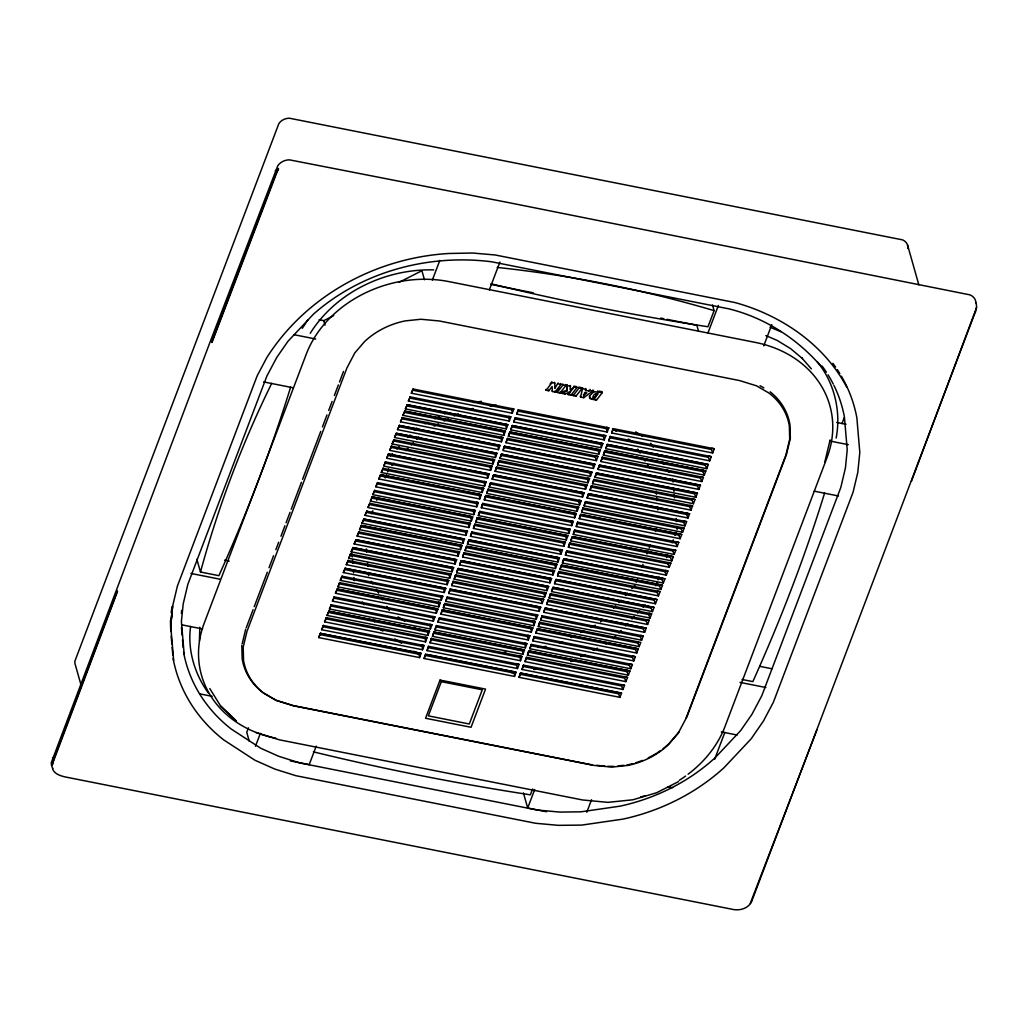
<?xml version="1.0" encoding="UTF-8"?>
<svg xmlns="http://www.w3.org/2000/svg" width="1028" height="1028" viewBox="0 0 1028 1028"><rect width="100%" height="100%" fill="white"/><g stroke="black" fill="none" stroke-linecap="round" stroke-linejoin="round"><path stroke-width="1.5" d="M566.916 391.051L566.801 384.729L566.916 391.051L561.275 393.249L561.031 392.4M975.379 312.448L976.6 306.922L976.202 302.952M589.378 396.217L589.391 396.782A2.262 1.876 -15.8 0 0 589.776 397.579A2.557 2.12 -15.8 0 0 590.239 397.964L590.676 398.183M170.712 626.438L172.498 606.096L170.712 625.692L173.668 660.426M181.378 613.459L181.673 610.439M170.417 620.501L170.789 631.475M171.201 612.816L171.509 609.732M170.712 625.692L172.73 605.685L177.407 586.037L257.154 375.85L266.792 357.603C306.113 295.666 376.042 257.771 448.761 253.492L472.405 253.016L495.149 254.97L734.93 302.54C780.933 315.082 823.916 344.264 846.622 386.888M190.617 626.425C187.327 649.773 194.588 673.828 208.221 692.833M199.792 627.221L199.445 640.701M836.149 438.056C841.251 411.47 834.466 382.814 817.311 361.792M570.347 385.436L570.129 389.818L572.622 388.828L572.378 387.98M52.415 765.14L53.289 760.103L117.308 590.959M427.121 654.476L514.09 671.721L514.501 676.424L424.089 658.485L425.682 654.283L516.095 672.222L514.501 676.424M433.97 632.014L522.494 649.58L522.905 654.271L432.492 636.332L433.97 632.014L432.492 636.332M442.374 609.861L530.898 627.427L531.309 632.13L440.896 614.179L442.374 609.861L440.896 614.179M450.238 589.147L538.762 606.713L539.173 611.403L448.761 593.464L450.238 589.147L448.761 593.464M546.626 585.986L547.037 590.689L456.625 572.737L458.102 568.42L548.631 586.474L547.037 590.689M462.639 560.864L549.607 578.121L550.019 582.825L459.606 564.886L461.199 560.671L551.612 578.623L550.019 582.825M465.029 550.597L466.506 546.266L555.03 563.832L555.441 568.535L465.029 550.597L466.622 546.382L557.035 564.321L555.441 568.535M468.948 539.841L557.472 557.407L557.883 562.098L467.47 544.159L468.948 539.841L467.47 544.159M477.352 517.688L565.875 535.254L566.287 539.957L475.874 522.018L477.352 517.688L475.874 522.018M485.756 495.547L574.279 513.101L574.691 517.804L484.278 499.865L485.756 495.547L484.278 499.865M493.62 474.82L582.131 492.386L582.555 497.077L492.142 479.138L493.62 474.82L492.142 479.138M501.471 454.106L589.995 471.659L590.406 476.362L499.993 458.424L501.471 454.106L499.993 458.424M504.452 446.242L592.976 463.808L593.387 468.498L502.975 450.56L504.452 446.242L503.309 449.544M509.875 431.953L598.399 449.519L598.81 454.209L508.397 436.27L509.875 431.953L508.397 436.27M512.317 425.515L600.84 443.081L601.251 447.784L510.839 429.845L512.317 425.515L510.839 429.845M419.206 652.896L419.54 657.586L318.641 637.566L320.53 633.325L419.206 652.896L421.133 653.371L419.54 657.586M427.609 630.755L427.944 635.433L327.045 615.412L328.934 611.172L427.609 630.755L429.537 631.231L427.944 635.433M436.013 608.602L436.347 613.279L335.449 593.259L337.338 589.018L436.013 608.602L437.941 609.077L436.347 613.279M443.878 587.875L444.212 592.565L343.313 572.545L345.202 568.304L443.878 587.875L445.805 588.35L444.212 592.565M451.742 567.16L452.076 571.838L351.165 551.818L353.067 547.577L453.669 567.636L452.076 571.838M454.723 559.296L455.057 563.986L354.146 543.953L356.048 539.726L454.723 559.296L456.65 559.772L455.057 563.986M460.146 545.007L460.48 549.684L359.569 529.664L361.471 525.436L460.146 545.007L462.073 545.482L460.48 549.684M462.587 538.582L462.921 543.259L362.01 523.239L363.912 518.999L464.515 539.058L462.921 543.259M479.395 494.275L479.729 498.965L378.818 478.945L380.72 474.705L479.395 494.275L481.322 494.751L479.729 498.965M487.259 473.561L487.58 478.238L386.682 458.218L388.584 453.978L487.259 473.561L489.187 474.036L487.58 478.238M394.546 437.504L396.448 433.263L495.111 452.834L495.445 457.524L394.546 437.504L396.14 433.289L497.038 453.309L495.445 457.524M498.105 444.983L498.426 449.66L397.528 429.64L399.429 425.399L498.105 444.983L500.032 445.458L498.426 449.66M503.514 430.693L503.849 435.371L402.95 415.351L404.852 411.11L503.514 430.693L505.455 431.169L503.849 435.371M505.956 424.256L506.29 428.933L405.392 408.913L407.294 404.685L505.956 424.256L507.883 424.731L506.29 428.933M242.171 643.811L245.718 629.136M824.841 461.803L830.123 439.92M975.957 303.029A12.22 10.139 -15.8 0 0 969.982 294.869L510.466 202.979L289.51 159.854A12.22 10.139 -15.8 0 0 277.727 165.855L211.164 339.176L51.4 762.352A12.22 10.139 -15.8 0 0 52.955 768.52M52.12 764.883L117.526 591.434M424.089 658.485L425.566 654.168M427.07 650.621L428.547 646.304L519.076 664.358L517.482 668.56L427.07 650.621L428.547 646.304M430.051 642.77L431.529 638.439L430.051 642.77L520.464 660.708L522.057 656.494L520.052 656.005L520.464 660.708M434.934 629.907L436.412 625.577L526.94 643.644L525.347 647.846L434.934 629.907L436.412 625.577M437.915 622.043L439.393 617.725L529.921 635.779L528.328 639.981L437.915 622.043L439.509 617.841M443.338 607.754L444.816 603.436L535.344 621.49L533.75 625.692L443.338 607.754L444.816 603.436M445.779 601.329L447.257 596.998L537.785 615.052L536.192 619.267L445.779 601.329L447.257 596.998M454.183 579.175L455.661 574.858L546.189 592.912L544.596 597.114L454.183 579.175L455.661 574.858M456.625 572.737L457.794 569.075M459.606 564.886L461.084 560.556M462.587 557.022L464.065 552.704L554.593 570.758L553 574.96L462.587 557.022L464.065 552.704M470.451 536.308L471.929 531.977L562.457 550.031L560.864 554.246L470.451 536.308L471.929 531.977M473.433 528.443L474.91 524.126L565.439 542.18L563.845 546.382L473.433 528.443L474.91 524.126M568.728 533.519L568.304 528.829L570.322 529.317L568.728 533.519L478.316 515.581L479.793 511.263M481.297 507.716L482.774 503.399L573.303 521.453L571.709 525.668L481.297 507.716L482.774 503.399M486.719 493.427L488.197 489.11L578.725 507.164L577.132 511.366L486.719 493.427L488.197 489.11M489.148 487.002L490.626 482.685L581.167 500.739L579.561 504.941L489.148 487.002L490.626 482.685M495.123 471.287L496.601 466.956L587.129 485.01L585.536 489.225L495.123 471.287L496.601 466.956M497.565 464.849L499.03 460.531L589.571 478.585L587.965 482.787L497.565 464.849L499.03 460.531M505.969 442.708L507.446 438.378L597.975 456.432L596.381 460.647L505.969 442.708L507.562 438.493M513.82 421.981L515.298 417.664L605.839 435.718L604.233 439.92L513.82 421.981L515.298 417.664M516.801 414.117L518.279 409.799L608.82 427.854L607.214 432.056L516.801 414.117L518.279 409.799M911.45 481.297L976.574 307.59M542.154 603.539L541.268 600.095L541.743 598.849L543.748 599.337L542.154 603.539L451.742 585.6L453.219 581.283L452.911 581.938M478.316 515.581L479.909 511.379L570.322 529.317M522.494 649.58L524.498 650.069L522.905 654.271M530.898 627.427L532.902 627.915L531.309 632.13M538.762 606.713L540.767 607.201L539.173 611.403M557.472 557.407L559.476 557.896L557.883 562.098M565.875 535.254L567.88 535.742L566.287 539.957M574.279 513.101L576.284 513.602L574.691 517.804M582.131 492.386L584.148 492.875L582.555 497.077M589.995 471.659L592.012 472.16L590.406 476.362M592.976 463.808L594.994 464.296L593.387 468.498M598.399 449.519L600.416 450.007L598.81 454.209M600.84 443.081L602.845 443.569L601.251 447.784M592.912 389.92L593.143 390.756L583.737 397.707L580.563 397.078L582.722 387.89M422.521 649.722L422.187 645.044L424.114 645.52L422.521 649.722L321.623 629.701L323.524 625.461L321.623 629.701M425.502 641.857L425.168 637.18L427.095 637.656L425.502 641.857L324.604 621.837L326.506 617.597L324.604 621.837M430.385 628.995L430.051 624.317L431.978 624.793L430.385 628.995L329.487 608.974L331.376 604.747L329.487 608.974M433.366 621.143L433.032 616.466L434.96 616.941L433.366 621.143L332.468 601.123L334.357 596.882L332.468 601.123M438.789 606.854L438.455 602.177L440.382 602.639L438.789 606.854L337.891 586.834L339.78 582.593L337.891 586.834M442.824 596.214L441.23 600.416L340.332 580.396L341.926 576.194L442.824 596.214L440.896 595.739L441.23 600.416M447.193 584.701L446.859 580.023L448.786 580.499L447.193 584.701L346.295 564.68L348.184 560.44L346.295 564.68M449.634 578.276L449.3 573.585L451.228 574.061L449.634 578.276L348.736 558.255L350.625 554.015L348.736 558.255M459.632 551.92L458.038 556.122L357.14 536.102L358.733 531.9L459.632 551.92L457.704 551.445L458.038 556.122M465.902 535.395L465.568 530.718L467.496 531.193L465.902 535.395L364.991 515.375L366.893 511.147L364.991 515.375M468.884 527.544L468.55 522.854L470.477 523.329L468.884 527.544L367.973 507.524L369.874 503.283L367.973 507.524M473.767 514.681L473.433 510.004L475.36 510.479L473.767 514.681L372.856 494.661L374.757 490.42L372.856 494.661M478.341 502.615L476.748 506.817L375.837 486.797L377.43 482.595L478.341 502.615L476.414 502.139L476.748 506.817M482.171 492.528L481.836 487.85L483.764 488.326L482.171 492.528L381.259 472.507L383.161 468.267L381.259 472.507M484.599 486.103L484.278 481.412L486.205 481.888L484.599 486.103L383.701 466.082L385.603 461.842L384.176 465.08M490.574 470.374L490.24 465.697L492.168 466.172L490.574 470.374L389.663 450.354L391.565 446.126L389.663 450.354M493.003 463.949L492.682 459.272L494.609 459.747L493.003 463.949L392.105 443.929L394.007 439.688L392.105 443.929M501.407 441.796L501.086 437.118L503.013 437.594L501.407 441.796L400.509 421.776L402.411 417.535L400.509 421.776M509.271 421.082L508.937 416.404L510.865 416.867L509.271 421.082L408.373 401.061L410.275 396.821L408.373 401.061M513.859 409.015L512.252 413.217L411.354 393.197L412.948 388.995L513.859 409.015L511.931 408.54L512.252 413.217M519.05 677.323L520.451 672.993L621.554 693.142L619.948 697.344L519.05 677.323L520.643 673.122L621.554 693.142M522.031 669.472L523.432 665.129L624.536 685.278L622.942 689.492L522.031 669.472L523.432 665.129M525.012 661.608L526.413 657.265L627.517 677.426L625.923 681.628L525.012 661.608L526.606 657.406M527.454 655.183L529.047 650.968L629.958 670.988L628.352 675.203L527.454 655.183L528.546 651.508M529.895 648.745L531.296 644.402L632.4 664.563L630.794 668.765L529.895 648.745L531.296 644.402M532.877 640.881L534.277 636.55L532.877 640.881L633.775 660.901L635.381 656.699L632.952 656.121L632.477 657.38L633.775 660.901M535.858 633.03L537.451 628.815L638.362 648.848L636.756 653.05L535.858 633.03L537.259 628.686L638.362 648.848M538.299 626.592L539.7 622.261L538.299 626.592L639.198 646.612L640.804 642.41L539.7 622.261M540.741 620.167L542.141 615.823L540.741 620.167L641.639 640.187L643.232 635.985L640.804 635.407L640.328 636.666L641.639 640.187M543.722 612.303L545.315 608.101L646.226 628.121L644.62 632.323L543.722 612.303L545.123 607.972L646.226 628.121M546.703 604.451L548.104 600.108L546.703 604.451L647.601 624.471L649.208 620.257L646.766 619.691L646.291 620.938L647.601 624.471M549.145 598.013L550.545 593.683L549.145 598.013L650.043 618.034L651.636 613.832L649.208 613.253L648.732 614.513L650.043 618.034M551.586 591.588L553.18 587.374L654.078 607.407L652.484 611.609L551.586 591.588L552.987 587.245L654.078 607.407M554.567 583.724L556.161 579.522L657.059 599.542L655.466 603.744L554.567 583.724L555.968 579.394L657.059 599.542M557.549 575.86L558.949 571.529L557.549 575.86L658.447 595.893L660.04 591.678L657.612 591.113L657.136 592.359L658.447 595.893M559.99 569.435L561.584 565.233L662.482 585.253L660.888 589.455L559.99 569.435L560.607 567.379M562.432 563.01L564.025 558.795L664.923 578.815L663.33 583.03L562.432 563.01L563.819 558.667L664.923 578.815M565.413 555.146L566.813 550.802L565.413 555.146L666.311 575.166L667.904 570.964L665.476 570.386L665 571.645L666.311 575.166M568.394 547.281L569.795 542.951L568.394 547.281L669.292 567.302L670.886 563.1L668.457 562.522L667.982 563.781L669.292 567.302M570.836 540.856L572.429 536.655L673.327 556.675L671.734 560.877L570.836 540.856L571.928 537.181M573.277 534.419L574.665 530.088L573.277 534.419L674.175 554.452L675.769 550.237L673.34 549.659L672.865 550.918L674.175 554.452M576.258 526.567L577.646 522.224L576.258 526.567L677.156 546.588L678.75 542.386L676.321 541.807L675.846 543.054L677.156 546.588M579.239 518.703L580.833 514.501L681.731 534.521L680.138 538.723L579.239 518.703L580.152 515.619L678.827 535.202L680.138 538.723M581.681 512.278L583.069 507.935L581.681 512.278L682.579 532.298L684.173 528.084L681.744 527.518L681.268 528.765L682.579 532.298M584.122 505.84L585.51 501.51L686.614 521.659L685.021 525.861L584.122 505.84L585.215 502.165M587.104 497.989L588.697 493.774L689.595 513.794L688.002 518.009L587.104 497.989L588.491 493.646L689.595 513.794M590.085 490.125L591.473 485.781L590.085 490.125L690.983 510.145L692.576 505.943L690.148 505.365L689.672 506.624L690.983 510.145M592.526 483.7L594.12 479.485L695.018 499.505L693.425 503.72L592.526 483.7L593.914 479.356M594.955 477.262L596.561 473.06L697.459 493.08L695.866 497.282L594.955 477.262L596.356 472.931L697.459 493.08M597.949 469.411L599.542 465.196L700.441 485.216L698.847 489.431L597.949 469.411L599.337 465.067L700.441 485.216M600.93 461.546L602.318 457.203L600.93 461.546L701.828 481.567L703.422 477.365L700.993 476.786L700.518 478.033L701.828 481.567M603.359 455.108L604.965 450.906L705.863 470.927L704.27 475.129L603.359 455.108L604.76 450.778L705.863 470.927M605.8 448.683L607.407 444.481L708.305 464.502L706.711 468.704L605.8 448.683L607.201 444.34L708.305 464.502M608.782 440.819L610.182 436.489L608.782 440.819L709.693 460.84L711.286 456.638L708.857 456.059L708.382 457.319L709.693 460.84M611.763 432.968L613.163 428.625L611.763 432.968L712.674 452.988L714.267 448.773L711.839 448.208L711.363 449.454L712.674 452.988M451.742 585.6L452.744 582.542L541.268 600.095M629.958 670.988L627.53 670.423L627.054 671.669L628.352 675.203M638.362 641.832L637.887 643.091L639.198 646.612M662.482 585.253L660.053 584.675L659.578 585.934L660.888 589.455M673.327 556.675L670.899 556.097L670.423 557.356L671.734 560.877M703.435 470.349L702.959 471.608L704.27 475.129M327.045 615.412L328.934 611.172M359.569 529.664L361.471 525.436M370.414 501.086L372.316 496.845L470.991 516.429L471.325 521.106L370.414 501.086L372.316 496.845M402.95 415.351L404.852 411.11M583.711 395.42L584.816 392.478L586.859 392.876L583.711 395.42L583.467 394.572M585.754 388.494L585.485 390.691L593.143 390.756M211.974 342.504L278.447 168.399M246.283 627.633L253.106 609.655M254.237 606.661L267.319 572.211M269.015 567.713L273.564 555.737M275.838 549.736L278.678 542.244M280.952 536.256L284.936 525.771M286.067 522.777L290.05 512.291M291.181 509.297L301.422 482.338M302.553 479.331L320.736 431.4M322.445 426.903L326.994 414.926M328.703 410.429L332.108 401.447M334.383 395.446L338.366 384.96M339.497 381.966L343.481 371.481M248.455 727.824L246.759 732.321L249.316 741.381M255.458 746.277L260.354 733.362M432.338 280.104L439.804 260.431M318.641 637.566L320.53 633.325M335.449 593.259L337.338 589.018M340.332 580.396L342.221 576.155M343.313 572.545L345.202 568.304M351.165 551.818L353.067 547.577M354.146 543.953L356.048 539.726M357.14 536.102L359.029 531.861M362.01 523.239L363.912 518.999M375.837 486.797L377.739 482.556M378.818 478.945L380.72 474.705M386.682 458.218L388.584 453.978M397.528 429.64L399.429 425.399M405.392 408.913L407.294 404.685M411.354 393.197L413.256 388.957M371.686 513.73L372.817 510.749M376.775 500.302L377.918 497.321M385.269 477.917L386.412 474.923M387.543 471.942L388.674 468.961M316.213 746.187L309.197 764.652L290.371 760.926M499.904 262.063L489.354 289.857M532.607 788.964L530.371 794.837A1332.378 609.231 2.2 0 1 313.411 751.841M712.494 304.969L714.1 310.623L707.971 326.763A1332.365 609.231 2.2 0 1 491.011 283.779M534.714 789.543L527.685 808.008L546.51 811.747M718.392 305.419L707.855 333.213M636.203 582.272L637.334 579.291M641.87 567.34L643.001 564.359M646.959 553.912L648.103 550.931M649.233 547.937L650.364 544.956M655.466 531.527L656.596 528.533M655.813 585.754L656.931 582.799M658.061 579.831L659.179 576.875M666.491 557.626L667.609 554.657M672.106 542.81L673.237 539.854M674.921 535.408L676.038 532.44M619.948 697.344L618.65 693.823L619.126 692.564M622.942 689.492L621.632 685.959L622.107 684.712L624.536 685.278M625.923 681.628L624.613 678.107L625.088 676.848L627.517 677.426M630.794 668.765L629.483 665.245L629.958 663.985L632.4 664.563M636.756 653.05L635.458 649.516L635.934 648.27M644.62 632.323L643.31 628.802L643.785 627.543M652.484 611.609L651.174 608.075L651.649 606.828M655.466 603.744L654.155 600.223L654.63 598.964M663.33 583.03L662.019 579.496L662.495 578.25M678.827 535.202L679.302 533.943L681.731 534.521M685.021 525.861L683.71 522.34L684.185 521.08L686.614 521.659M688.002 518.009L686.691 514.475L687.167 513.229M695.866 497.282L694.555 493.761L695.031 492.502M698.847 489.431L697.537 485.897L698.012 484.651M706.711 468.704L705.401 465.183L705.876 463.924M586.782 812.3L591.55 799.733M763.753 345.858L771.784 324.694M685.997 718.328L785.867 455.108L789.71 439.226L789.35 425.965A71.664 59.418 -15.8 0 0 768.893 393.017L756.569 385.847L739.595 380.566L439.316 320.98L420.979 319.258L405.328 320.877A71.664 59.418 -15.8 0 0 364.477 341.656L354.814 352.925L346.911 368.011L247.028 631.231L243.199 647.126L243.546 660.374A71.664 59.418 -15.8 0 0 264.003 693.322L276.326 700.492L293.314 705.773L593.593 765.359L611.93 767.081L627.581 765.462A71.664 59.418 -15.8 0 0 668.431 744.683L678.082 733.414L686.974 716.683L786.433 454.543L790.339 438.391L789.967 424.744A73.72 61.115 -15.8 0 0 770.165 391.809M714.614 759.332L724.856 732.347M841.996 423.6L844.271 417.612M975.431 311.702L752.637 898.87C750.376 907.981 740.147 911.373 731.808 909.189L64.957 776.885C60.138 775.716 54.471 773.994 52.518 768.854M211.768 342.028L276.082 172.935L278.562 169.08M750.286 903.406L816.964 729.777M693.425 503.72L692.114 500.186L692.589 498.94L695.018 499.505M580.332 515.028L580.627 514.373L679.302 533.943M660.053 584.675L561.391 565.092L560.915 566.351L659.578 585.934M471.325 521.106L472.919 516.904L372.02 496.884M607.214 432.056L606.327 428.625L606.803 427.365L608.82 427.854M604.233 439.92L603.346 436.476L603.821 435.229L605.839 435.718M596.381 460.647L595.482 457.203L595.957 455.944L597.975 456.432M587.965 482.787L587.553 478.097L589.571 478.585M585.536 489.225L585.112 484.522L587.129 485.01M579.561 504.941L578.674 501.497L579.149 500.25L581.167 500.739M577.132 511.366L576.708 506.675L578.725 507.164M571.709 525.668L571.298 520.965L573.303 521.453M563.845 546.382L563.434 541.692L565.439 542.18M560.864 554.246L559.977 550.802L560.453 549.543L562.457 550.031M553 574.96L552.589 570.27L554.593 570.758M544.596 597.114L544.185 592.411L546.189 592.912M536.192 619.267L535.781 614.564L537.785 615.052M533.75 625.692L533.339 621.002L535.344 621.49M528.328 639.981L527.441 636.538L527.917 635.291L529.921 635.779M525.347 647.846L524.935 643.142L526.94 643.644M517.482 668.56L516.596 665.116L517.071 663.87L519.076 664.358M302.232 328.369L307.963 319.785M310.225 333.303C336.04 292.042 385.654 268.616 433.726 269.901M550.109 383.945L551.792 381.761L552.036 382.596L546.112 390.242L548.836 390.781L552.126 386.541L552.383 391.488L555.069 392.015L560.98 384.382L560.748 383.534M554.773 387.209L555.004 388.057L558.037 382.994M557.767 390.499L559.463 388.314M565.734 384.523L565.965 385.371L560.054 393.004L557.163 392.439L563.074 384.793L562.843 383.945M569.384 391.848L568.137 394.611L571.028 395.189L576.939 387.543L576.708 386.695L573.817 386.13L574.048 386.965L568.137 394.611M573.123 395.6L579.047 387.967L578.803 387.119L581.694 387.684L581.938 388.533L576.014 396.178L573.123 395.6L572.892 394.765M595.443 396.037L597.062 393.942M594.865 397.926L598.103 393.737L595.7 393.583L594.094 394.778A11.295 9.368 -15.8 0 0 593.464 395.587L593.053 397.296L594.865 397.926L594.634 397.078M602.331 392.58L594.929 391.784A6.309 5.23 -15.8 0 0 592.578 392.889L590.753 394.726A7.633 6.322 -15.8 0 0 589.828 396.243L589.635 397.618A2.262 1.876 -15.8 0 0 590.008 398.427A2.557 2.12 -15.8 0 0 590.47 398.813L596.42 400.226L602.331 392.58L602.1 391.732L599.234 391.167M678.93 732.013L668.984 743.617A73.72 61.115 -15.8 0 1 663.086 748.654M390.332 455.969L392.529 453.644M396.911 448.979L399.108 446.653M407.872 437.324L410.069 434.985M414.451 430.334L416.636 427.995M391.899 465.517L394.058 463.23M405.906 450.637L408.052 448.336M411.29 444.906L413.436 442.618M416.674 439.174L418.82 436.887M600.622 621.914L602.768 619.614M613.536 608.165L615.695 605.877M618.92 602.434L621.079 600.146M625.384 595.559L627.53 593.272M631.847 588.697L635.073 585.253M613.498 638.722L615.682 636.383M618.972 632.888L621.169 630.562M625.551 625.898L627.748 623.559M632.13 618.907L634.315 616.569M637.604 613.073L639.801 610.748M643.091 607.24L645.276 604.914M319.091 319.734L323.756 320.659L333.714 315.596M399.147 282.302L421.904 270.711L424.461 279.77M425.001 423.742L427.789 422.315M434.767 418.769L438.956 416.636M444.533 413.796L447.321 412.382M434.176 426.093L438.442 423.909M444.135 421.017L448.414 418.846M454.106 415.942L458.372 413.77M559.682 643.335L562.522 641.896M571.067 637.54L573.92 636.101M581.038 632.477L583.878 631.025M590.997 627.401L595.263 625.23M570.861 661.634L575.05 659.501M580.627 656.661L584.803 654.54M593.169 650.274L597.358 648.154M605.723 643.888L608.512 642.474M678.493 781.614L656.661 792.729L632.862 799.784L607.959 802.354L582.606 799.977L279.295 739.8L255.921 732.514M561.275 393.249L565.104 394.007L570.373 391.719M562.444 391.861L566.672 390.203M473.548 402.488L481.451 401.344M466.918 409.427L473.098 408.527M490.112 406.06L496.306 405.173M502.692 652.626L505.789 652.176M518.163 650.39L522.802 649.709M538.274 647.473L546.009 646.355M511.687 672.736L514.861 672.286M533.84 669.536L541.743 668.393M560.723 665.643L563.884 665.18M613.793 766.348L607.754 766.361M618.188 765.899L624.035 765.295M596.87 765.346L604.644 766.066M838.552 495.984L814.227 491.166M765.886 687.514L740.019 682.386M490.934 284.409L533.378 292.839M660.619 318.076L663.844 318.719M666.902 319.322L696.855 325.272L698.565 331.312M836.676 422.431L846.005 424.281M552.036 382.596L554.76 383.148L555.004 388.057M558.268 383.842L560.98 384.382M563.074 384.793L565.965 385.371M567.045 385.577L570.591 386.284M574.048 386.965L576.939 387.543M579.047 387.967L581.938 388.533M582.966 388.738L585.986 389.342M293.969 334.691L315.737 339.009M829.93 441.038L848.293 444.674M613.163 428.625L714.267 448.773M412.781 390.216L511.443 409.786M517.804 411.059L606.327 428.625M612.688 429.884L711.363 449.454M409.966 396.847L510.865 416.867M610.182 436.489L711.286 456.638M409.799 398.067L508.462 417.651M514.822 418.91L603.346 436.476M609.707 437.735L708.382 457.319M406.985 404.711L507.883 424.731M512.432 425.631L602.845 443.569M406.818 405.931L505.48 425.515M511.841 426.774L600.365 444.34M606.726 445.599L705.401 465.183M263.592 381.902L292.543 387.659M404.544 411.149L505.455 431.169M510.004 432.068L600.416 450.007M404.377 412.369L503.039 431.94M509.4 433.199L597.923 450.765M604.284 452.024L702.959 471.608M402.102 417.574L503.013 437.594M602.318 457.203L703.422 477.365M401.935 418.794L500.61 438.378M506.958 439.637L595.482 457.203M601.843 458.462L700.518 478.033M399.121 425.438L500.032 445.458M504.581 446.358L594.994 464.296M398.954 426.659L497.629 446.229M503.977 447.488L592.501 465.054M598.861 466.326L697.537 485.897M501.6 454.222L592.012 472.16M395.973 434.51L494.635 454.093M500.996 455.353L589.519 472.919M595.88 474.178L694.555 493.761M393.698 439.727L494.609 459.747M393.531 440.948L492.206 460.518M498.554 461.79L587.078 479.344M593.439 480.616L692.114 500.186M391.257 446.152L492.168 466.172M591.473 485.781L692.576 505.943M391.09 447.373L489.765 466.956M496.126 468.215L584.636 485.781M590.997 487.041L689.672 506.624M388.276 454.016L489.187 474.036M493.736 474.936L584.148 492.875M388.109 455.237L486.784 474.807M493.144 476.08L581.655 493.633M588.016 494.905L686.691 514.475M385.294 461.868L486.205 481.888M385.127 463.088L483.802 482.672M490.15 483.931L578.674 501.497M585.035 502.756L683.71 522.34M382.853 468.305L483.764 488.326M583.069 507.935L684.173 528.084M382.686 469.526L481.361 489.097M487.722 490.369L576.233 507.935M582.593 509.194L681.268 528.765M380.424 474.73L481.322 494.751M485.871 495.663L576.284 513.602M380.244 475.951L478.919 495.535M485.28 496.794L573.804 514.36M577.646 522.224L678.75 542.386M377.263 483.815L475.938 503.399M482.299 504.658L570.81 522.224M577.171 523.483L675.846 543.054M374.449 490.459L475.36 510.479M574.665 530.088L675.769 550.237M374.282 491.68L472.957 511.25M479.318 512.509L567.829 530.075M574.189 531.335L672.865 550.918M670.899 556.097L572.429 536.655M477.467 517.804L567.88 535.742M371.84 498.105L470.516 517.688M476.876 518.947L565.4 536.513M571.748 537.772L670.423 557.356M369.579 503.309L470.477 523.329M569.795 542.951L670.886 563.1M369.399 504.53L468.074 524.113M474.435 525.372L562.958 542.938M569.319 544.197L667.982 563.781M366.598 511.173L467.496 531.193M566.813 550.802L667.904 570.964M366.418 512.394L465.093 531.977M471.454 533.236L559.977 550.802M566.325 552.062L665 571.645M363.616 519.037L464.515 539.058M469.064 539.957L559.476 557.896M363.437 520.258L462.112 539.828M468.472 541.101L556.996 558.654M563.344 559.926L662.019 579.496M361.175 525.462L462.073 545.482M360.995 526.683L459.67 546.266M466.031 547.526L554.555 565.092M558.949 571.529L660.04 591.678M358.554 533.121L457.229 552.691M463.589 553.951L552.113 571.517M558.474 572.776L657.136 592.359M355.752 539.751L456.65 559.772M355.572 540.972L454.247 560.556M460.608 561.815L549.132 579.381M555.493 580.64L654.155 600.223M352.771 547.616L453.669 567.636M458.218 568.535L548.631 586.474M352.591 548.836L451.266 568.407M457.627 569.679L546.151 587.245M552.511 588.504L651.174 608.075M350.33 554.041L451.228 574.061M550.545 593.683L651.636 613.832M350.15 555.261L448.825 574.845M455.186 576.104L543.709 593.67M550.07 594.929L648.732 614.513M347.888 560.478L448.786 580.499M453.219 581.283L543.748 599.337M548.104 600.108L649.208 620.257M347.708 561.699L446.383 581.27M547.628 601.367L646.291 620.938M344.907 568.33L445.805 588.35M450.354 589.262L540.767 607.201M344.727 569.551L443.402 589.134M449.763 590.393L538.286 607.959M544.647 609.218L643.31 628.802M542.141 615.823L643.232 635.985M341.746 577.415L440.421 596.998M446.782 598.257L535.305 615.823M541.666 617.083L640.328 636.666M339.484 582.619L440.382 602.639M759.898 666.362L771.951 668.765M224.631 560.157L229.231 561.082M339.304 583.84L437.979 603.423M444.34 604.682L532.864 622.248M539.225 623.508L637.887 643.091M337.043 589.057L437.941 609.077M442.49 609.977L532.902 627.915M336.863 590.278L435.538 609.861M441.899 611.12L530.422 628.686M536.783 629.946L635.458 649.516M334.061 596.908L434.96 616.941M534.277 636.55L635.381 656.699M333.882 598.142L432.557 617.712M438.917 618.972L527.441 636.538M533.802 637.797L632.477 657.38M196.862 559.296L200.473 572.018L218.887 575.667A1332.339 736.999 -48.1 0 0 290.628 387.132M742.1 679.482L752.83 681.615A1332.378 737.012 -48.1 0 0 824.597 493.08M219.876 579.188L190.912 573.431M331.08 604.772L431.978 624.793M330.9 605.993L429.575 625.577M435.936 626.836L524.46 644.402M530.821 645.661L629.483 665.245M627.53 670.423L529.047 650.968M328.639 611.21L429.537 631.231M434.086 632.13L524.498 650.069M328.459 612.431L427.134 632.002M433.495 633.261L522.018 650.827M528.379 652.099L627.054 671.669M326.197 617.635L427.095 637.656M431.182 638.439L522.057 656.494M326.03 618.856L424.692 638.439M431.053 639.699L519.577 657.265M525.938 658.524L624.613 678.107M323.216 625.499L424.114 645.52M323.049 626.72L421.711 646.291M428.072 647.563L516.596 665.116M522.956 666.388L621.632 685.959M320.235 633.351L421.133 653.371M320.055 634.572L418.73 654.155M425.091 655.414L513.614 672.98M519.975 674.24L618.65 693.823M182.187 624.908L202.619 628.969M721.322 731.885L737.089 735.02M592.218 764.909L293.173 705.568L275.902 700.196L263.219 692.821A73.72 61.115 -15.8 0 1 242.184 658.922L241.811 645.288M199.573 693.836L212.153 696.329M667.956 786.767L672.672 787.705M555.03 563.832L557.035 564.321M549.607 578.121L551.612 578.623M514.09 671.721L516.095 672.222M495.111 452.834L497.038 453.309M770.049 327.161L780.959 331.8M765.847 335.591L777.014 340.345L790.648 348.659L802.444 358.566L801.596 357.68L811.388 368.911M53.61 760.283L52.569 757.585M760.052 385.693L763.855 387.903M635.715 431.863L642.41 436.219M612.418 428.702L616.376 431.297M628.288 439.046L633.582 442.49M398.093 616.89L404.711 621.195M413.976 627.234L419.27 630.678M378.831 628.468L382.853 631.089M394.919 638.941L401.614 643.297M413.667 651.148L419.026 654.643M220.545 705.876L236.093 720.782M236.26 721.091L220.737 706.197L209.763 688.529M822.014 367.381C797.831 339.073 765.423 317.948 729.173 308.914L491.769 261.806C428.547 253.685 361.419 271.649 313.36 314.247L287.968 341.296L276.712 357.526L266.856 376.119L187.816 584.418L183.177 604.053L181.391 621.606L184.192 654.412M650.75 443.222L653.204 447.18M657.29 453.772L658.935 456.406M662.212 461.688L663.844 464.322M667.121 469.603L668.765 472.237M637.694 449.12L640.161 453.091M643.464 458.398L645.109 461.045M647.576 465.016L649.221 467.676M371.236 581.244L372.881 583.891M376.171 589.185L378.638 593.169M381.105 597.139L382.75 599.787M386.862 606.417L389.342 610.388M362.46 602.087L364.092 604.721M373.1 619.229L374.745 621.876M907.518 244.87L918.826 284.807M597.808 390.884L598.039 391.732M596.176 399.378L596.42 400.226M593.914 396.936L594.145 397.785M593.606 396.859L593.85 397.707M593.349 396.782L593.593 397.63M589.956 389.329L590.201 390.177M591.884 398.53L592.128 399.378M588.517 390.499L588.748 391.347M583.493 396.859L583.737 397.707M580.319 396.23L580.563 397.078M575.783 395.33L576.014 396.178M570.784 394.341L571.028 395.189M564.873 393.171L565.104 394.007M559.81 392.169L560.054 393.004M554.516 382.3L554.76 383.148M556.919 391.591L557.163 392.439M554.824 391.18L555.069 392.015M552.139 390.64L552.383 391.488M548.605 389.946L548.836 390.781M545.881 389.394L546.112 390.242M523.419 792.922L527.685 808.008M323.756 320.659L325.041 325.195M80.929 684.622L75.275 664.653A11.012 9.136 -15.8 0 1 74.915 661.081L278.845 123.63A11.012 9.136 -15.8 0 1 289.459 118.22L902.571 239.871A11.012 9.136 -15.8 0 1 907.878 248.442M275.375 170.378L276.159 173.706M672.852 478.83L673.122 482.003M673.661 488.326L673.931 491.5M674.201 494.661L674.471 497.835M676.218 518.408L676.488 521.569M676.899 526.323L677.169 529.484M656.185 491.101L656.442 494.25M656.712 497.398L656.982 500.546M657.522 506.843L657.791 509.978M366.353 548.952L366.623 552.1M367.561 563.113L367.831 566.248M368.371 572.545L368.641 575.693M351.987 553.809L352.257 556.97M352.527 560.144L352.797 563.305M353.336 569.64L353.606 572.802M354.017 577.556L354.287 580.717M181.455 627.298L182.123 635.111M182.521 639.801L183.19 647.614M171.188 636.216L171.856 644.106M172.126 647.267L172.807 655.157M592.578 391.874A6.309 5.23 -15.8 0 1 593.876 391.205M497.179 267.434A1332.378 1273.358 -84.5 0 1 714.1 310.623M200.473 572.018A1332.404 1145.603 45 0 1 271.739 383.303M183.588 652.305A176.071 145.963 -15.8 0 0 231.223 729.032L260.739 748.255L278.729 756.3L299.649 762.892L537.259 810.038L559.9 812.081L581.051 811.812L620 806.17A176.071 145.963 -15.8 0 0 715.115 757.764L740.674 730.574L751.918 714.357L761.774 695.789L840.801 487.49L845.44 467.881L847.213 449.789L844.412 416.97A176.071 145.963 -15.8 0 0 833.914 385.371M173.064 658.318A187.854 155.729 -15.8 0 0 223.731 739.916L254.97 760.257L274.874 769.098L295.884 775.703L535.614 823.274L558.345 825.343L581.694 825.098L622.917 819.123A187.854 155.729 -15.8 0 0 724.072 767.646L751.134 738.862L763.508 720.924L773.364 702.265L853.099 492.129L857.789 472.443L859.806 452.449L856.851 417.715A187.854 155.729 -15.8 0 0 841.392 376.197M822.053 366.007A176.071 145.963 -15.8 0 1 826.409 372.252M828.041 374.809A176.071 145.963 -15.8 0 1 833.233 384.022M832.873 363.308A187.854 155.729 -15.8 0 1 835.584 367.073M837.332 369.643A187.854 155.729 -15.8 0 1 839.812 373.549M660.554 750.543A73.72 61.115 -15.8 0 1 657.959 752.329M656.635 753.177A73.72 61.115 -15.8 0 1 648.282 757.829M642.423 760.412A73.72 61.115 -15.8 0 1 635.51 762.84M632.67 763.663A73.72 61.115 -15.8 0 1 626.964 764.999M645.198 795.736A113.851 94.396 -15.8 0 1 640.624 797.008M688.079 774.225A114.943 95.296 -15.8 0 0 698.513 765.41A113.851 94.396 -15.8 0 0 725.1 726.256L826.987 457.704A113.851 94.396 -15.8 0 0 831.755 414.22A114.943 95.296 -15.8 0 0 814.626 376.402A113.851 94.396 -15.8 0 0 755.426 342.427L449.082 281.646A113.851 94.396 -15.8 0 0 374.205 289.022A114.943 95.296 -15.8 0 0 332.776 315.223A113.851 94.396 -15.8 0 0 306.19 354.364L204.302 622.917A113.851 94.396 -15.8 0 0 199.535 666.401A114.943 95.296 -15.8 0 0 216.664 704.219A113.851 94.396 -15.8 0 0 275.851 738.194M685.599 776.05A114.943 95.296 -15.8 0 1 679.225 780.342M440.048 680.073L425.553 718.251L471.055 727.284L485.55 689.094L440.048 680.073M441.32 681.667L428.355 715.861L469.295 723.995L482.273 689.801L441.32 681.667"/></g></svg>
